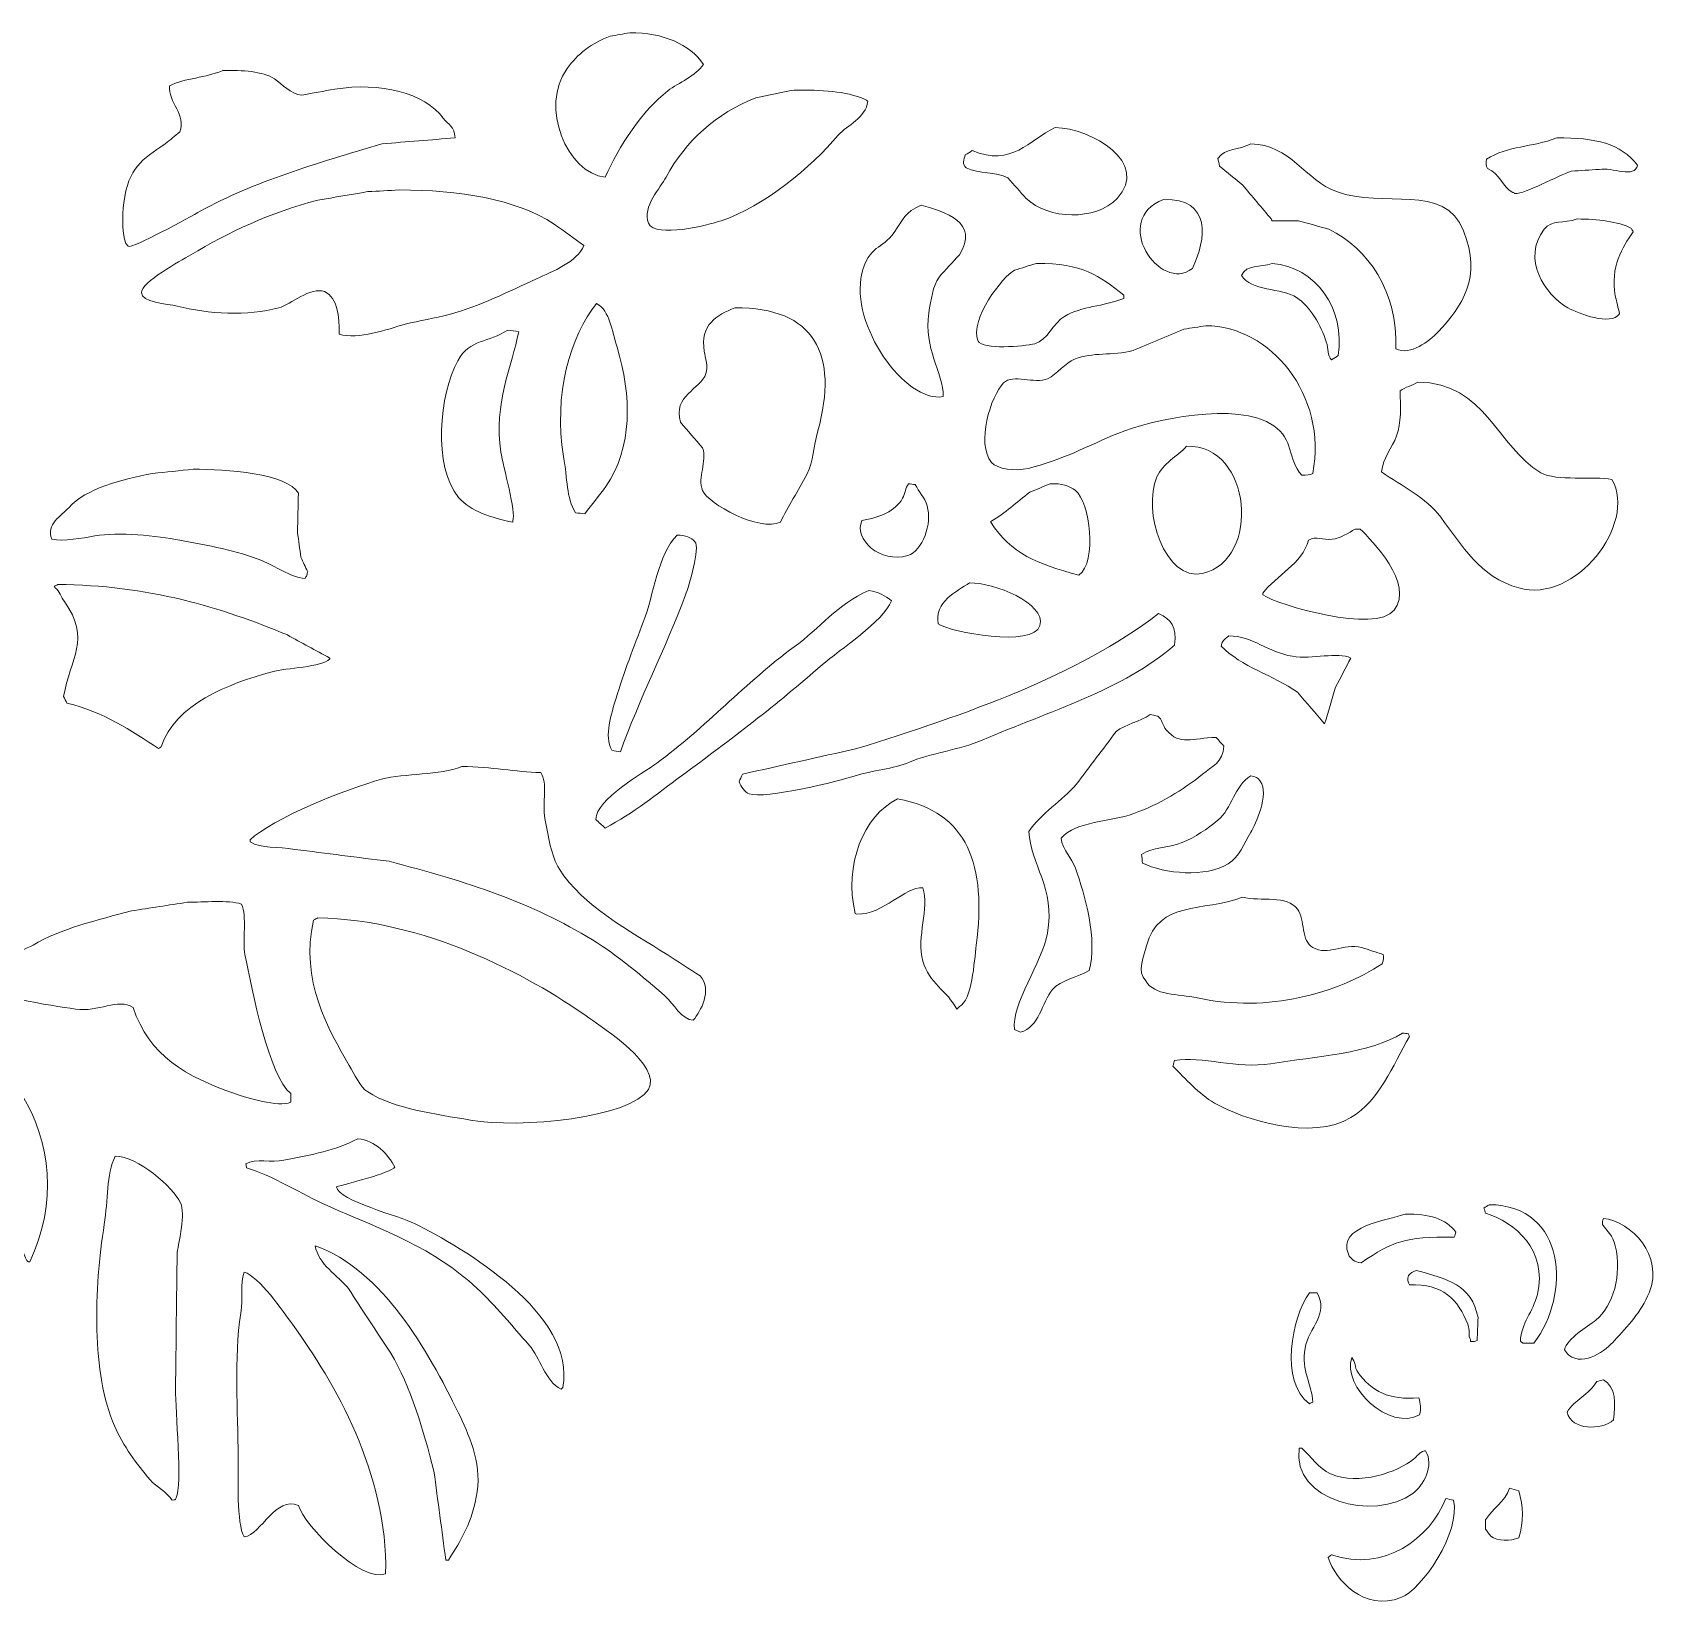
# Model space of a CAD drawing. Header units: millimetres. Extents: x -1208 to 1208, y -596 to 593.
# Drawn here: x 75 to 1208, y -596 to 499 of the extents above; entities that cross this region are included whole.
import ezdxf

# ---------------------------------------------------------------- set-up
doc = ezdxf.new("R2010")
doc.units = ezdxf.units.MM
doc.header["$MEASUREMENT"] = 0
doc.layers.add('Layer 1', color=7, linetype='Continuous')

msp = doc.modelspace()

# ---------------------------------------------------------------- linework, layer by layer
at = {"layer": 'Layer 1', "color": 250, "lineweight": 20}
for points, knots in [([(489.6843, 499.2671), (485.1752, 498.4775), (480.6642, 497.6866), (476.1551, 496.8969), (463.1672, 492.2022), (453.5801, 484.5604), (446.1553, 474.3757), (427.0111, 448.1159), (446.2532, 401.6435), (472.6257, 399.1096), (482.1564, 420.3085), (498.5682, 445.5246), (516.1547, 458.967), (523.7324, 464.7594), (535.6318, 469.3387), (540.8606, 477.3395), (531.352, 491.3145), (513.102, 499.3587), (489.6843, 499.2671)], [0, 0, 0, 0, 0.166666667, 0.166666667, 0.166666667, 0.333333333, 0.333333333, 0.333333333, 0.5, 0.5, 0.5, 0.666666667, 0.666666667, 0.666666667, 0.833333333, 0.833333333, 0.833333333, 1, 1, 1, 1]), ([(207.3338, 473.1906), (195.4853, 467.7917), (180.98, 467.9884), (170.2752, 462.523), (169.0378, 451.1104), (182.3689, 442.1738), (177.334, 430.5197), (174.0005, 427.7542), (170.667, 424.9886), (167.3341, 422.2229), (150.8245, 411.1156), (141.8969, 405.8251), (138.5105, 381.33), (137.3981, 373.2872), (136.9119, 354.2316), (141.4514, 351.1049), (144.3744, 349.1162), (184.7186, 371.7101), (191.4514, 375.4033), (229.4863, 396.2662), (271.6689, 408.5425), (317.9206, 422.2229), (334.7818, 423.6054), (351.648, 424.9886), (368.5085, 426.3711), (367.9978, 434.4923), (363.7138, 435.2943), (360.2734, 440.0025), (347.38, 457.6419), (316.4401, 465.1752), (284.9798, 460.1522), (277.334, 458.7697), (269.6853, 457.3865), (262.0388, 456.004), (254.2178, 456.5353), (248.5896, 463.7717), (243.2155, 467.2639), (234.715, 472.7882), (220.7448, 473.2404), (207.3338, 473.1906)], [0, 0, 0, 0, 0.076923077, 0.076923077, 0.076923077, 0.153846154, 0.153846154, 0.153846154, 0.230769231, 0.230769231, 0.230769231, 0.307692308, 0.307692308, 0.307692308, 0.384615385, 0.384615385, 0.384615385, 0.461538462, 0.461538462, 0.461538462, 0.538461538, 0.538461538, 0.538461538, 0.615384615, 0.615384615, 0.615384615, 0.692307692, 0.692307692, 0.692307692, 0.769230769, 0.769230769, 0.769230769, 0.846153846, 0.846153846, 0.846153846, 0.923076923, 0.923076923, 0.923076923, 1, 1, 1, 1]), ([(603.8012, 459.56), (594.9783, 457.782), (586.1536, 456.0034), (577.3307, 454.226), (549.7306, 443.4729), (528.4339, 424.1478), (514.9784, 399.1096), (511.1787, 392.0398), (498.2806, 378.5091), (502.6256, 367.1063), (507.8489, 356.6396), (543.7986, 365.733), (553.2134, 368.8843), (583.3007, 378.9549), (615.5322, 406.0597), (634.3888, 428.1489), (640.7404, 435.5891), (653.5191, 439.7434), (654.9775, 451.8552), (654.3889, 452.2507), (653.8006, 452.6455), (653.2127, 453.0404), (638.9881, 458.9656), (623.2984, 459.6138), (603.8012, 459.56)], [0, 0, 0, 0, 0.125, 0.125, 0.125, 0.25, 0.25, 0.25, 0.375, 0.375, 0.375, 0.5, 0.5, 0.5, 0.625, 0.625, 0.625, 0.75, 0.75, 0.75, 0.875, 0.875, 0.875, 1, 1, 1, 1]), ([(784.976, 433.4829), (766.6904, 424.6735), (755.0464, 405.991), (727.3294, 417.4813), (725.7613, 416.4943), (724.1919, 415.506), (722.6237, 414.5183), (721.6365, 411.6112), (720.2615, 407.5989), (723.2123, 405.6284), (731.9718, 400.8504), (744.0629, 403.2514), (752.0353, 398.5166), (756.3489, 393.7764), (760.6635, 389.034), (764.9766, 384.293), (780.1606, 369.7292), (812.9674, 368.5694), (827.9172, 384.293), (851.2689, 408.8546), (809.8985, 433.1644), (784.976, 433.4829)], [0, 0, 0, 0, 0.142857143, 0.142857143, 0.142857143, 0.285714286, 0.285714286, 0.285714286, 0.428571429, 0.428571429, 0.428571429, 0.571428571, 0.571428571, 0.571428571, 0.714285714, 0.714285714, 0.714285714, 0.857142857, 0.857142857, 0.857142857, 1, 1, 1, 1]), ([(920.8579, 422.2229), (912.1003, 417.7095), (903.5354, 419.5477), (897.9166, 412.1474), (898.3087, 410.3701), (898.7011, 408.5915), (899.0929, 406.8136), (904.3864, 402.468), (909.6819, 398.1212), (914.9754, 393.7756), (921.6416, 385.8743), (928.3091, 377.9708), (934.9753, 370.0695), (935.1714, 369.6746), (935.3674, 369.2791), (935.5633, 368.8843), (941.641, 368.8843), (947.7209, 368.8843), (953.7986, 368.8843), (960.8567, 366.909), (967.917, 364.933), (974.9751, 362.9577), (1002.2646, 349.5733), (1022.7344, 320.0355), (1021.4449, 279.9868), (1031.6997, 275.0714), (1044.5515, 285.1967), (1050.8565, 291.8395), (1067.8691, 309.7632), (1081.2301, 329.6602), (1068.5033, 361.7725), (1055.0674, 395.6775), (1012.7666, 377.0573), (980.2691, 389.034), (958.6869, 396.9878), (948.2412, 421.6721), (920.8579, 422.2229)], [0, 0, 0, 0, 0.083333333, 0.083333333, 0.083333333, 0.166666667, 0.166666667, 0.166666667, 0.25, 0.25, 0.25, 0.333333333, 0.333333333, 0.333333333, 0.416666667, 0.416666667, 0.416666667, 0.5, 0.5, 0.5, 0.583333333, 0.583333333, 0.583333333, 0.666666667, 0.666666667, 0.666666667, 0.75, 0.75, 0.75, 0.833333333, 0.833333333, 0.833333333, 0.916666667, 0.916666667, 0.916666667, 1, 1, 1, 1]), ([(1133.2087, 426.3711), (1115.6389, 419.4776), (1099.5718, 421.1862), (1084.3857, 411.5552), (1083.809, 408.7707), (1083.9195, 407.1684), (1084.974, 405.0356), (1093.92, 401.7891), (1095.3469, 392.3582), (1102.6211, 388.4418), (1102.817, 388.4418), (1103.0129, 388.4418), (1103.2096, 388.4418), (1103.4055, 388.2445), (1103.6014, 388.0463), (1103.7974, 387.849), (1103.9933, 387.849), (1104.1892, 387.849), (1104.3859, 387.849), (1110.5317, 386.9809), (1134.4934, 400.4165), (1143.2092, 403.2576), (1149.6789, 403.6531), (1156.1505, 404.0479), (1162.6202, 404.4434), (1171.5, 406.1661), (1187.5697, 398.0085), (1189.0907, 407.4064), (1177.4694, 422.4246), (1160.2253, 426.532), (1133.2087, 426.3711)], [0, 0, 0, 0, 0.1, 0.1, 0.1, 0.2, 0.2, 0.2, 0.3, 0.3, 0.3, 0.4, 0.4, 0.4, 0.5, 0.5, 0.5, 0.6, 0.6, 0.6, 0.7, 0.7, 0.7, 0.8, 0.8, 0.8, 0.9, 0.9, 0.9, 1, 1, 1, 1]), ([(329.6858, 390.2198), (322.4311, 389.8243), (315.175, 389.4295), (307.9209, 389.034), (296.3538, 387.0593), (284.7831, 385.0833), (273.2153, 383.108), (239.9335, 374.6515), (211.0369, 360.7316), (184.9811, 345.1781), (177.846, 340.9195), (150.4222, 326.2045), (150.8633, 319.1017), (150.2965, 312.0319), (168.8501, 311.3473), (175.5692, 309.6191), (196.9832, 304.1123), (224.6286, 302.5744), (246.1565, 308.434), (254.6374, 310.7425), (267.7754, 323.2162), (277.921, 319.6946), (287.037, 315.2973), (288.246, 302.7628), (287.9207, 290.0616), (301.3422, 286.2873), (321.4418, 293.3606), (333.803, 297.1733), (343.9978, 299.3468), (354.1963, 301.5202), (364.3914, 303.693), (385.4259, 309.703), (406.4856, 319.9395), (424.9788, 328.5844), (435.9893, 333.7306), (453.2223, 340.1866), (457.9196, 351.697), (451.0575, 356.6354), (444.1938, 361.5758), (437.3317, 366.5135), (410.5896, 384.0656), (371.2959, 390.1147), (329.6858, 390.2198)], [0, 0, 0, 0, 0.071428571, 0.071428571, 0.071428571, 0.142857143, 0.142857143, 0.142857143, 0.214285714, 0.214285714, 0.214285714, 0.285714286, 0.285714286, 0.285714286, 0.357142857, 0.357142857, 0.357142857, 0.428571429, 0.428571429, 0.428571429, 0.5, 0.5, 0.5, 0.571428571, 0.571428571, 0.571428571, 0.642857143, 0.642857143, 0.642857143, 0.714285714, 0.714285714, 0.714285714, 0.785714286, 0.785714286, 0.785714286, 0.857142857, 0.857142857, 0.857142857, 0.928571429, 0.928571429, 0.928571429, 1, 1, 1, 1]), ([(692.0354, 379.5521), (680.4565, 374.8132), (679.7569, 369.8727), (673.2122, 360.5867), (664.8632, 348.7417), (655.8285, 352.3495), (650.8595, 332.1396), (642.2216, 297.0104), (680.6774, 242.1283), (707.33, 246.7985), (707.2612, 264.107), (693.4298, 279.9903), (697.3296, 304.8781), (698.8108, 314.3286), (700.0093, 323.1938), (704.3884, 329.7694), (709.0939, 334.9052), (713.8009, 340.0423), (718.5058, 345.1781), (732.5603, 367.7246), (708.8118, 375.1115), (692.0354, 379.5521)], [0, 0, 0, 0, 0.142857143, 0.142857143, 0.142857143, 0.285714286, 0.285714286, 0.285714286, 0.428571429, 0.428571429, 0.428571429, 0.571428571, 0.571428571, 0.571428571, 0.714285714, 0.714285714, 0.714285714, 0.857142857, 0.857142857, 0.857142857, 1, 1, 1, 1]), ([(860.2696, 383.7002), (823.2477, 369.6053), (857.6594, 318.0755), (880.2698, 335.6962), (890.0791, 356.3469), (893.6593, 384.221), (860.2696, 383.7002)], [0, 0, 0, 0, 0.5, 0.5, 0.5, 1, 1, 1, 1]), ([(1147.3263, 370.0695), (1137.7907, 366.6514), (1129.8391, 369.9854), (1124.3853, 362.9577), (1108.7273, 342.78), (1124.6354, 317.5681), (1140.856, 308.434), (1148.1538, 304.3244), (1170.6273, 295.7153), (1176.7379, 304.2851), (1175.7575, 308.4333), (1174.7771, 312.5828), (1173.7968, 316.7309), (1170.1862, 336.9421), (1178.6151, 350.3405), (1186.1498, 361.1797), (1185.7572, 361.97), (1185.3654, 362.7602), (1184.9735, 363.5505), (1175.538, 368.3671), (1161.6129, 370.0904), (1147.3263, 370.0695)], [0, 0, 0, 0, 0.142857143, 0.142857143, 0.142857143, 0.285714286, 0.285714286, 0.285714286, 0.428571429, 0.428571429, 0.428571429, 0.571428571, 0.571428571, 0.571428571, 0.714285714, 0.714285714, 0.714285714, 0.857142857, 0.857142857, 0.857142857, 1, 1, 1, 1]), ([(772.0354, 339.252), (766.9379, 337.6715), (761.8383, 336.0909), (756.7408, 334.5104), (748.5371, 330.0116), (725.4535, 300.6572), (731.4474, 285.3206), (734.7209, 279.2461), (763.0188, 281.6023), (770.8584, 283.5427), (779.6499, 285.7189), (783.8929, 298.124), (791.4471, 302.5073), (803.8604, 309.7107), (817.9961, 309.148), (832.6229, 314.9529), (832.6229, 315.7432), (832.6229, 316.5335), (832.6229, 317.3238), (815.5165, 330.8592), (804.1994, 339.3424), (772.0354, 339.252)], [0, 0, 0, 0, 0.142857143, 0.142857143, 0.142857143, 0.285714286, 0.285714286, 0.285714286, 0.428571429, 0.428571429, 0.428571429, 0.571428571, 0.571428571, 0.571428571, 0.714285714, 0.714285714, 0.714285714, 0.857142857, 0.857142857, 0.857142857, 1, 1, 1, 1]), ([(935.5633, 339.252), (926.889, 336.1546), (918.1947, 338.8565), (914.3868, 330.9544), (920.5376, 320.0376), (942.2065, 322.2859), (952.6218, 315.5458), (962.0351, 309.4538), (969.3857, 296.2998), (973.2103, 284.7277), (974.836, 279.8076), (973.9099, 275.6021), (976.7397, 272.282), (978.3078, 273.2704), (979.8772, 274.2581), (981.4454, 275.2458), (986.6568, 307.7116), (965.7096, 336.9526), (935.5633, 339.252)], [0, 0, 0, 0, 0.166666667, 0.166666667, 0.166666667, 0.333333333, 0.333333333, 0.333333333, 0.5, 0.5, 0.5, 0.666666667, 0.666666667, 0.666666667, 0.833333333, 0.833333333, 0.833333333, 1, 1, 1, 1]), ([(466.7432, 311.397), (448.104, 288.6938), (436.6947, 248.0046), (443.802, 205.3128), (446.4817, 189.2174), (445.5571, 177.2197), (452.0378, 166.1985), (454.1943, 166.0004), (456.3515, 165.803), (458.5081, 165.6057), (463.4097, 171.9264), (468.3127, 178.2494), (473.2135, 184.5702), (491.558, 210.9154), (491.2294, 247.7435), (480.8606, 281.1718), (477.3875, 292.3708), (476.069, 306.2479), (466.7432, 311.397)], [0, 0, 0, 0, 0.166666667, 0.166666667, 0.166666667, 0.333333333, 0.333333333, 0.333333333, 0.5, 0.5, 0.5, 0.666666667, 0.666666667, 0.666666667, 0.833333333, 0.833333333, 0.833333333, 1, 1, 1, 1]), ([(562.6246, 308.434), (549.9619, 303.376), (538.3524, 296.6316), (541.4483, 278.2088), (542.1736, 273.8935), (544.1849, 267.252), (542.6252, 262.8002), (538.7595, 251.767), (519.2763, 247.5888), (524.9781, 229.0191), (530.0757, 223.093), (535.1745, 217.1655), (540.272, 211.2395), (543.6527, 201.794), (536.4487, 190.7385), (540.272, 181.6072), (544.0738, 172.5277), (579.7145, 152.8282), (594.3892, 159.6789), (599.3173, 170.5573), (606.979, 181.6526), (612.6248, 192.8671), (617.4096, 202.3721), (617.2407, 212.1768), (620.2711, 223.0923), (634.9412, 275.9177), (618.0076, 308.9912), (562.6246, 308.434)], [0, 0, 0, 0, 0.111111111, 0.111111111, 0.111111111, 0.222222222, 0.222222222, 0.222222222, 0.333333333, 0.333333333, 0.333333333, 0.444444444, 0.444444444, 0.444444444, 0.555555556, 0.555555556, 0.555555556, 0.666666667, 0.666666667, 0.666666667, 0.777777778, 0.777777778, 0.777777778, 0.888888889, 0.888888889, 0.888888889, 1, 1, 1, 1]), ([(889.681, 295.9883), (884.5842, 295.198), (879.4846, 294.4078), (874.3873, 293.6175), (862.6241, 288.6798), (850.8569, 283.7401), (839.0932, 278.8017), (824.6728, 275.075), (811.0012, 277.8309), (798.5059, 272.875), (792.1244, 270.3445), (786.3807, 262.3073), (779.6818, 259.2442), (770.9063, 255.2312), (755.796, 263.0535), (749.0942, 256.2805), (740.4633, 247.5581), (729.8397, 213.9834), (740.8593, 201.1646), (744.934, 196.4244), (757.2897, 194.9383), (766.1527, 197.0158), (789.3593, 202.4555), (808.5821, 213.2092), (828.505, 221.3143), (851.708, 230.7536), (911.2472, 244.0168), (936.7401, 226.6482), (950.7166, 217.1256), (946.1979, 203.6545), (956.1518, 192.2742), (959.5395, 192.1692), (961.8745, 192.5045), (963.7983, 193.46), (974.2962, 247.7323), (934.2356, 295.9946), (889.681, 295.9883)], [0, 0, 0, 0, 0.083333333, 0.083333333, 0.083333333, 0.166666667, 0.166666667, 0.166666667, 0.25, 0.25, 0.25, 0.333333333, 0.333333333, 0.333333333, 0.416666667, 0.416666667, 0.416666667, 0.5, 0.5, 0.5, 0.583333333, 0.583333333, 0.583333333, 0.666666667, 0.666666667, 0.666666667, 0.75, 0.75, 0.75, 0.833333333, 0.833333333, 0.833333333, 0.916666667, 0.916666667, 0.916666667, 1, 1, 1, 1]), ([(404.9794, 293.0253), (391.6961, 284.0291), (378.7487, 286.997), (370.2731, 271.6898), (357.6249, 248.8453), (353.009, 198.0043), (370.8617, 176.8662), (379.0355, 167.1876), (393.9486, 162.8749), (408.5081, 159.6789), (408.5081, 160.0736), (408.5081, 160.4691), (408.5081, 160.8647), (411.0883, 165.9143), (401.7814, 198.4411), (400.273, 208.2758), (395.0728, 242.1954), (408.0558, 267.8399), (412.626, 291.8395), (410.0775, 292.235), (407.5277, 292.6298), (404.9794, 293.0253)], [0, 0, 0, 0, 0.142857143, 0.142857143, 0.142857143, 0.285714286, 0.285714286, 0.285714286, 0.428571429, 0.428571429, 0.428571429, 0.571428571, 0.571428571, 0.571428571, 0.714285714, 0.714285714, 0.714285714, 0.857142857, 0.857142857, 0.857142857, 1, 1, 1, 1]), ([(1036.7388, 256.8734), (1033.003, 254.5697), (1027.8327, 253.3511), (1024.3858, 250.9466), (1024.6262, 240.1726), (1025.4531, 228.4758), (1022.0334, 219.5364), (1018.8249, 211.1499), (1012.5895, 204.5547), (1011.4452, 194.6458), (1025.5511, 184.8412), (1042.4483, 176.9468), (1052.6211, 163.2348), (1067.2869, 143.468), (1079.8948, 121.5845), (1106.7382, 114.045), (1146.057, 103.0014), (1189.0517, 158.2698), (1171.4437, 189.3112), (1158.6275, 191.9522), (1132.5863, 187.7943), (1122.0327, 194.0522), (1091.9815, 211.8716), (1083.5005, 256.4912), (1036.7388, 256.8734)], [0, 0, 0, 0, 0.125, 0.125, 0.125, 0.25, 0.25, 0.25, 0.375, 0.375, 0.375, 0.5, 0.5, 0.5, 0.625, 0.625, 0.625, 0.75, 0.75, 0.75, 0.875, 0.875, 0.875, 1, 1, 1, 1]), ([(876.1519, 212.4246), (869.6085, 205.0383), (859.8472, 200.842), (855.564, 191.0892), (845.2767, 167.6636), (861.2686, 118.1505), (887.3286, 124.1198), (927.8589, 133.4037), (921.9645, 213.5529), (876.1519, 212.4246)], [0, 0, 0, 0, 0.333333333, 0.333333333, 0.333333333, 0.666666667, 0.666666667, 0.666666667, 1, 1, 1, 1]), ([(186.7459, 196.4238), (177.3345, 195.4353), (167.9213, 194.4477), (158.5107, 193.46), (137.4649, 189.503), (112.4089, 183.1919), (100.2755, 169.7537), (95.6387, 164.6186), (84.041, 158.0088), (88.5112, 147.8261), (97.0602, 146.3057), (109.5125, 148.5639), (118.5103, 150.1969), (134.6393, 153.1229), (161.9233, 150.157), (177.334, 147.2332), (196.7644, 143.5471), (217.1751, 140.0122), (234.392, 133.0096), (243.6518, 129.2437), (253.4661, 121.8771), (264.3919, 120.5639), (264.7837, 121.3542), (265.1763, 122.1445), (265.5682, 122.9348), (265.7641, 123.725), (265.9608, 124.5153), (266.1567, 125.3056), (264.5878, 128.6635), (263.0191, 132.0219), (261.451, 135.3804), (260.6666, 141.1084), (259.8821, 146.8385), (259.0979, 152.5671), (259.2938, 161.6535), (259.4903, 170.7428), (259.6862, 179.8293), (252.6517, 193.4032), (209.045, 196.5111), (186.7459, 196.4238)], [0, 0, 0, 0, 0.076923077, 0.076923077, 0.076923077, 0.153846154, 0.153846154, 0.153846154, 0.230769231, 0.230769231, 0.230769231, 0.307692308, 0.307692308, 0.307692308, 0.384615385, 0.384615385, 0.384615385, 0.461538462, 0.461538462, 0.461538462, 0.538461538, 0.538461538, 0.538461538, 0.615384615, 0.615384615, 0.615384615, 0.692307692, 0.692307692, 0.692307692, 0.769230769, 0.769230769, 0.769230769, 0.846153846, 0.846153846, 0.846153846, 0.923076923, 0.923076923, 0.923076923, 1, 1, 1, 1]), ([(683.2119, 186.3482), (680.9185, 183.5167), (681.1291, 179.8061), (679.0948, 176.2727), (673.8354, 167.1379), (663.4627, 163.1193), (650.8595, 160.8647), (644.7971, 148.0578), (663.6919, 130.832), (682.6242, 136.5656), (693.1582, 139.756), (699.7584, 158.8971), (696.1533, 170.9395), (694.301, 177.1259), (690.3763, 180.623), (687.9182, 185.7553), (686.3495, 185.9534), (684.7806, 186.1507), (683.2119, 186.3482)], [0, 0, 0, 0, 0.166666667, 0.166666667, 0.166666667, 0.333333333, 0.333333333, 0.333333333, 0.5, 0.5, 0.5, 0.666666667, 0.666666667, 0.666666667, 0.833333333, 0.833333333, 0.833333333, 1, 1, 1, 1]), ([(781.4466, 186.3482), (776.7417, 184.3729), (772.0347, 182.3968), (767.329, 180.4221), (758.3201, 173.6442), (750.5345, 166.0809), (740.2708, 160.2717), (740.2708, 160.0744), (740.2708, 159.8763), (740.2708, 159.6789), (754.5642, 137.7156), (772.371, 130.7059), (801.4468, 122.9348), (814.3145, 132.2963), (809.0836, 173.6078), (799.0936, 181.6072), (794.6548, 185.1617), (789.7559, 186.5715), (781.4466, 186.3482)], [0, 0, 0, 0, 0.166666667, 0.166666667, 0.166666667, 0.333333333, 0.333333333, 0.333333333, 0.5, 0.5, 0.5, 0.666666667, 0.666666667, 0.666666667, 0.833333333, 0.833333333, 0.833333333, 1, 1, 1, 1]), ([(522.625, 150.7891), (509.0362, 137.2886), (506.5864, 109.7191), (499.0962, 90.3387), (492.7891, 74.0207), (485.3795, 54.6474), (480.2723, 37.5931), (477.041, 26.8001), (471.6302, 11.3171), (477.3312, 1.4426), (479.292, 1.047), (481.2532, 0.6523), (483.214, 0.2568), (496.2365, 36.7909), (514.579, 72.2379), (528.5075, 109.3041), (530.5987, 114.8675), (538.7165, 142.4089), (534.978, 146.0482), (532.3885, 149.4682), (528.245, 150.4272), (522.625, 150.7891)], [0, 0, 0, 0, 0.142857143, 0.142857143, 0.142857143, 0.285714286, 0.285714286, 0.285714286, 0.428571429, 0.428571429, 0.428571429, 0.571428571, 0.571428571, 0.571428571, 0.714285714, 0.714285714, 0.714285714, 0.857142857, 0.857142857, 0.857142857, 1, 1, 1, 1]), ([(993.2099, 154.9379), (988.8043, 152.3669), (982.8661, 148.3861), (977.3274, 147.8261), (970.2895, 147.1142), (966.6428, 150.5085), (960.8574, 147.2332), (956.4095, 130.603), (938.4159, 122.8088), (929.0928, 110.4891), (929.0928, 110.0936), (929.0928, 109.6988), (929.0928, 109.3041), (939.5817, 102.1244), (1007.4428, 82.3925), (1020.2686, 98.6363), (1034.6183, 116.8092), (1004.5637, 147.2171), (996.7393, 154.9379), (995.563, 154.9379), (994.3867, 154.9379), (993.2099, 154.9379)], [0, 0, 0, 0, 0.142857143, 0.142857143, 0.142857143, 0.285714286, 0.285714286, 0.285714286, 0.428571429, 0.428571429, 0.428571429, 0.571428571, 0.571428571, 0.571428571, 0.714285714, 0.714285714, 0.714285714, 0.857142857, 0.857142857, 0.857142857, 1, 1, 1, 1]), ([(92.6284, 116.4159), (91.844, 116.0204), (91.0595, 115.6255), (90.2758, 115.2301), (90.4718, 114.8352), (90.6677, 114.4398), (90.8636, 114.045), (94.0742, 111.8772), (95.0829, 107.692), (97.3347, 104.5623), (115.9398, 78.6988), (101.3816, 65.0674), (96.7461, 38.7781), (97.5298, 37.1983), (98.315, 35.6177), (99.0995, 34.0371), (124.5041, 28.2791), (143.7518, 14.9431), (162.6278, 2.6276), (163.2163, 3.0223), (163.8049, 3.4179), (164.3926, 3.8126), (174.5757, 33.5332), (210.4387, 47.3438), (241.4509, 55.9655), (251.1226, 58.6541), (276.109, 58.988), (281.4504, 64.8552), (281.4504, 65.0526), (281.4504, 65.2501), (281.4504, 65.4474), (271.6474, 70.7806), (261.8421, 76.1158), (252.0391, 81.449), (207.4963, 100.2659), (154.5666, 116.3094), (92.6284, 116.4159)], [0, 0, 0, 0, 0.083333333, 0.083333333, 0.083333333, 0.166666667, 0.166666667, 0.166666667, 0.25, 0.25, 0.25, 0.333333333, 0.333333333, 0.333333333, 0.416666667, 0.416666667, 0.416666667, 0.5, 0.5, 0.5, 0.583333333, 0.583333333, 0.583333333, 0.666666667, 0.666666667, 0.666666667, 0.75, 0.75, 0.75, 0.833333333, 0.833333333, 0.833333333, 0.916666667, 0.916666667, 0.916666667, 1, 1, 1, 1]), ([(725.5646, 117.6009), (716.5466, 111.7519), (701.0083, 104.3867), (703.8006, 89.1537), (712.0523, 83.3768), (769.9052, 72.3773), (774.3878, 87.9686), (778.8565, 103.5089), (742.2258, 117.9795), (725.5646, 117.6009)], [0, 0, 0, 0, 0.333333333, 0.333333333, 0.333333333, 0.666666667, 0.666666667, 0.666666667, 1, 1, 1, 1]), ([(655.5652, 112.2671), (633.9136, 102.7683), (621.5087, 86.0562), (603.8012, 73.1522), (570.2143, 48.6759), (542.0026, 16.9066), (508.5074, -7.4472), (498.4029, -14.7949), (466.4111, -32.2462), (466.1547, -46.5622), (468.3119, -48.5375), (470.4691, -50.5135), (472.6257, -52.489), (492.4682, -42.2957), (508.39, -28.9282), (525.5666, -16.337), (559.7248, 8.7006), (591.9007, 33.2616), (623.2128, 60.7064), (635.4796, 71.4581), (665.6678, 90.4801), (671.4474, 105.1553), (666.5084, 108.6503), (663.3925, 111.2149), (655.5652, 112.2671)], [0, 0, 0, 0, 0.125, 0.125, 0.125, 0.25, 0.25, 0.25, 0.375, 0.375, 0.375, 0.5, 0.5, 0.5, 0.625, 0.625, 0.625, 0.75, 0.75, 0.75, 0.875, 0.875, 0.875, 1, 1, 1, 1]), ([(856.7402, 96.2655), (799.2812, 52.5951), (723.898, 26.5362), (647.3301, 2.6276), (620.8625, -3.2984), (594.3871, -9.2266), (567.9188, -15.1519), (567.1351, -16.9299), (566.3499, -18.7079), (565.5662, -20.4857), (567.0746, -23.6686), (569.2986, -27.5415), (572.625, -28.7827), (583.2085, -32.732), (635.916, -19.7361), (646.154, -16.337), (657.9246, -12.4297), (672.7947, -11.5008), (683.8005, -6.855), (699.409, -0.2669), (717.9856, 1.5475), (734.3882, 8.5536), (780.9235, 28.431), (832.1748, 43.4659), (867.9168, 74.3372), (869.2091, 87.7146), (865.927, 92.0243), (856.7402, 96.2655)], [0, 0, 0, 0, 0.111111111, 0.111111111, 0.111111111, 0.222222222, 0.222222222, 0.222222222, 0.333333333, 0.333333333, 0.333333333, 0.444444444, 0.444444444, 0.444444444, 0.555555556, 0.555555556, 0.555555556, 0.666666667, 0.666666667, 0.666666667, 0.777777778, 0.777777778, 0.777777778, 0.888888889, 0.888888889, 0.888888889, 1, 1, 1, 1]), ([(905.5632, 80.8568), (903.5228, 79.1964), (902.0922, 78.7142), (900.8577, 76.1152), (900.6618, 75.3249), (900.4659, 74.5345), (900.2692, 73.745), (914.2312, 59.2127), (936.5081, 53.5386), (953.2101, 41.7419), (959.4839, 34.4334), (965.7596, 27.1221), (972.0334, 19.8136), (974.5825, 28.3071), (977.1323, 36.8034), (979.6806, 45.2977), (983.2094, 52.0134), (986.7401, 58.7317), (990.2688, 65.4474), (981.0404, 69.9735), (963.5121, 64.3309), (949.6807, 66.6332), (932.7175, 69.4569), (922.3085, 80.6139), (905.5632, 80.8568)], [0, 0, 0, 0, 0.125, 0.125, 0.125, 0.25, 0.25, 0.25, 0.375, 0.375, 0.375, 0.5, 0.5, 0.5, 0.625, 0.625, 0.625, 0.75, 0.75, 0.75, 0.875, 0.875, 0.875, 1, 1, 1, 1]), ([(850.8583, 26.3332), (843.9767, 21.089), (833.8582, 19.7043), (827.3287, 14.4796), (818.1142, 2.2335), (808.8967, -10.0169), (799.682, -22.2637), (789.6844, -33.6888), (775.3265, -42.2615), (766.7412, -54.8598), (767.7182, -77.4726), (785.3102, -94.0216), (779.6818, -125.385), (775.958, -146.1388), (754.5016, -174.3179), (756.7408, -192.3542), (758.1137, -192.9472), (759.4865, -193.5394), (760.8587, -194.1322), (773.991, -190.6743), (775.6788, -173.7592), (783.2112, -164.4999), (788.3957, -158.128), (801.4557, -155.8286), (808.5056, -151.4613), (814.6438, -130.4773), (805.6438, -98.3622), (799.0936, -80.3433), (796.5043, -73.2195), (790.1896, -68.0054), (789.0939, -59.6008), (799.869, -47.4672), (822.8705, -48.5411), (839.6817, -42.4141), (857.7476, -35.8294), (873.7055, -26.0828), (887.3286, -15.1519), (893.598, -10.1218), (901.7116, -6.638), (902.0338, 4.4048), (900.27, 6.3802), (898.5046, 8.3555), (896.7398, 10.3316), (879.8953, 10.2007), (871.8325, 4.1053), (862.0343, 15.6648), (859.6554, 18.4716), (859.283, 23.0887), (856.1525, 25.1474), (854.3877, 25.5422), (852.6223, 25.9377), (850.8583, 26.3332)], [0, 0, 0, 0, 0.058823529, 0.058823529, 0.058823529, 0.117647059, 0.117647059, 0.117647059, 0.176470588, 0.176470588, 0.176470588, 0.235294118, 0.235294118, 0.235294118, 0.294117647, 0.294117647, 0.294117647, 0.352941176, 0.352941176, 0.352941176, 0.411764706, 0.411764706, 0.411764706, 0.470588235, 0.470588235, 0.470588235, 0.529411765, 0.529411765, 0.529411765, 0.588235294, 0.588235294, 0.588235294, 0.647058824, 0.647058824, 0.647058824, 0.705882353, 0.705882353, 0.705882353, 0.764705882, 0.764705882, 0.764705882, 0.823529412, 0.823529412, 0.823529412, 0.882352941, 0.882352941, 0.882352941, 0.941176471, 0.941176471, 0.941176471, 1, 1, 1, 1]), ([(373.2148, -9.8181), (357.6576, -16.1669), (333.8855, -14.2567), (317.3328, -18.7079), (293.7977, -25.0363), (240.7756, -46.1793), (226.1569, -60.7858), (226.1569, -61.1813), (226.1569, -61.5761), (226.1569, -61.9716), (234.0767, -67.1381), (245.2464, -65.2902), (257.3331, -67.3054), (279.0952, -70.071), (300.8641, -72.8367), (322.627, -75.6023), (376.4726, -89.4795), (421.8481, -104.3499), (463.8021, -130.126), (481.764, -141.1619), (498.7175, -155.58), (514.3899, -169.2409), (520.1323, -174.2465), (525.6237, -185.5854), (533.8017, -185.8354), (538.8213, -179.5894), (547.4767, -165.0536), (538.5072, -155.0173), (530.8614, -150.0788), (523.2128, -145.1391), (515.5662, -140.2015), (490.0622, -124.1537), (456.8845, -106.5891), (440.8611, -80.9361), (435.2892, -72.0155), (432.9979, -57.8115), (430.8614, -45.97), (428.8063, -34.582), (433.1139, -21.4294), (427.9197, -13.9669), (410.0581, -13.6148), (394.1126, -9.9377), (373.2148, -9.8181)], [0, 0, 0, 0, 0.071428571, 0.071428571, 0.071428571, 0.142857143, 0.142857143, 0.142857143, 0.214285714, 0.214285714, 0.214285714, 0.285714286, 0.285714286, 0.285714286, 0.357142857, 0.357142857, 0.357142857, 0.428571429, 0.428571429, 0.428571429, 0.5, 0.5, 0.5, 0.571428571, 0.571428571, 0.571428571, 0.642857143, 0.642857143, 0.642857143, 0.714285714, 0.714285714, 0.714285714, 0.785714286, 0.785714286, 0.785714286, 0.857142857, 0.857142857, 0.857142857, 0.928571429, 0.928571429, 0.928571429, 1, 1, 1, 1]), ([(920.8579, -16.337), (909.4242, -22.9329), (907.7206, -39.0241), (897.9166, -47.155), (890.9725, -52.9145), (881.8956, -59.0569), (873.211, -62.5638), (862.5644, -66.863), (853.0927, -65.4183), (844.9757, -70.8613), (845.1717, -72.8367), (845.3676, -74.8128), (845.5643, -76.7874), (860.8108, -84.3003), (889.9243, -86.9504), (904.9755, -77.3803), (912.9924, -72.2829), (915.8667, -63.8349), (920.8579, -55.452), (923.9551, -50.249), (933.8555, -29.0095), (927.3282, -19.8929), (925.8991, -17.6761), (923.9363, -16.8823), (920.8579, -16.337)], [0, 0, 0, 0, 0.125, 0.125, 0.125, 0.25, 0.25, 0.25, 0.375, 0.375, 0.375, 0.5, 0.5, 0.5, 0.625, 0.625, 0.625, 0.75, 0.75, 0.75, 0.875, 0.875, 0.875, 1, 1, 1, 1]), ([(675.5654, -32.3385), (651.8802, -43.9911), (638.3538, -78.0179), (646.154, -111.7535), (646.5459, -111.9516), (646.9383, -112.1491), (647.3301, -112.3464), (666.4361, -112.389), (680.3127, -93.1998), (693.2124, -93.9747), (697.7602, -108.3817), (688.4845, -127.3904), (693.2124, -144.9425), (697.3518, -160.3105), (710.0993, -165.3868), (716.7412, -178.1306), (717.3297, -177.5378), (717.9181, -176.9456), (718.5058, -176.3527), (727.2689, -172.0793), (728.7606, -145.5298), (730.2711, -133.6818), (737.2291, -79.0958), (725.1992, -41.1402), (675.5654, -32.3385)], [0, 0, 0, 0, 0.125, 0.125, 0.125, 0.25, 0.25, 0.25, 0.375, 0.375, 0.375, 0.5, 0.5, 0.5, 0.625, 0.625, 0.625, 0.75, 0.75, 0.75, 0.875, 0.875, 0.875, 1, 1, 1, 1]), ([(914.9754, -100.4936), (887.2569, -111.0158), (856.982, -102.455), (848.5051, -134.2747), (846.9114, -140.2582), (841.2776, -152.7053), (847.9166, -158.5731), (853.7674, -168.8573), (870.081, -167.5084), (883.7992, -170.4259), (933.2259, -180.9397), (980.6067, -167.106), (1012.033, -146.7204), (1012.8695, -143.4039), (1013.4699, -142.4603), (1012.6215, -140.2015), (1007.7199, -138.6209), (1002.817, -137.0404), (997.9161, -135.4598), (984.3433, -132.1258), (974.8819, -141.3956), (963.7983, -135.4598), (955.6871, -131.1158), (958.4514, -116.0661), (953.2101, -108.7905), (946.0353, -98.8326), (927.7756, -103.5358), (914.9754, -100.4936)], [0, 0, 0, 0, 0.111111111, 0.111111111, 0.111111111, 0.222222222, 0.222222222, 0.222222222, 0.333333333, 0.333333333, 0.333333333, 0.444444444, 0.444444444, 0.444444444, 0.555555556, 0.555555556, 0.555555556, 0.666666667, 0.666666667, 0.666666667, 0.777777778, 0.777777778, 0.777777778, 0.888888889, 0.888888889, 0.888888889, 1, 1, 1, 1]), ([(182.628, -104.0495), (169.688, -106.0248), (156.7445, -108.0009), (143.8047, -109.9763), (120.6154, -116.1977), (94.4653, -122.4626), (75.5699, -133.6818), (66.2169, -139.2355), (42.6394, -143.9646), (37.3349, -152.0543), (35.5911, -153.8693), (35.0242, -155.8152), (36.1579, -157.3881), (43.3725, -169.7903), (87.5316, -175.4693), (104.9812, -178.1306), (121.008, -180.5757), (134.2988, -170.2915), (144.9808, -176.9456), (155.9192, -210.5264), (182.1264, -225.2394), (215.5687, -236.8031), (224.0207, -239.7255), (245.6089, -246.3824), (254.3922, -242.7298), (254.3922, -240.7545), (254.3922, -238.7784), (254.3922, -236.8031), (239.6376, -224.9167), (227.5583, -165.7227), (222.6275, -140.2015), (220.7587, -130.5277), (224.1936, -113.901), (220.2744, -105.2346), (210.6207, -102.2436), (194.3681, -103.9634), (182.628, -104.0495)], [0, 0, 0, 0, 0.083333333, 0.083333333, 0.083333333, 0.166666667, 0.166666667, 0.166666667, 0.25, 0.25, 0.25, 0.333333333, 0.333333333, 0.333333333, 0.416666667, 0.416666667, 0.416666667, 0.5, 0.5, 0.5, 0.583333333, 0.583333333, 0.583333333, 0.666666667, 0.666666667, 0.666666667, 0.75, 0.75, 0.75, 0.833333333, 0.833333333, 0.833333333, 0.916666667, 0.916666667, 0.916666667, 1, 1, 1, 1]), ([(273.2153, -114.7172), (272.2352, -115.3094), (271.2548, -115.9024), (270.2739, -116.4952), (260.6194, -158.0258), (280.5986, -192.4264), (294.9795, -217.2455), (298.368, -223.0919), (302.3809, -232.0418), (307.9209, -235.618), (326.0292, -247.3049), (354.8119, -250.8643), (379.0966, -255.1754), (412.9886, -261.1918), (491.1495, -253.6523), (502.6256, -233.84), (512.255, -217.2148), (470.8387, -190.9115), (462.0375, -184.6496), (417.1196, -152.6948), (346.6511, -116.4594), (273.2153, -114.7172)], [0, 0, 0, 0, 0.142857143, 0.142857143, 0.142857143, 0.285714286, 0.285714286, 0.285714286, 0.428571429, 0.428571429, 0.428571429, 0.571428571, 0.571428571, 0.571428571, 0.714285714, 0.714285714, 0.714285714, 0.857142857, 0.857142857, 0.857142857, 1, 1, 1, 1]), ([(-29.1345, -183.4646), (-30.8991, -184.4521), (-32.6639, -185.4405), (-34.4285, -186.4276), (-33.8402, -187.2178), (-33.2524, -188.0081), (-32.6639, -188.7984), (-22.0249, -192.7469), (-16.8129, -203.6555), (-9.1351, -210.7267), (16.8164, -234.629), (40.658, -266.8967), (54.982, -301.9944), (58.1736, -309.816), (68.306, -350.445), (72.0405, -353.5551), (72.4323, -353.5551), (72.8247, -353.5551), (73.2166, -353.5551), (112.0178, -271.653), (54.3267, -183.6325), (-29.1345, -183.4646)], [0, 0, 0, 0, 0.142857143, 0.142857143, 0.142857143, 0.285714286, 0.285714286, 0.285714286, 0.428571429, 0.428571429, 0.428571429, 0.571428571, 0.571428571, 0.571428571, 0.714285714, 0.714285714, 0.714285714, 0.857142857, 0.857142857, 0.857142857, 1, 1, 1, 1]), ([(1026.1514, -194.7251), (1003.7209, -209.0376), (965.9626, -210.9437), (934.387, -216.0605), (911.4583, -219.776), (886.6094, -210.5048), (867.9168, -213.6897), (867.7209, -214.2825), (867.5244, -214.8747), (867.3285, -215.4677), (867.1325, -216.2579), (866.9366, -217.0482), (866.7399, -217.8385), (875.6634, -226.5084), (884.5169, -236.9535), (895.5635, -243.322), (915.7512, -254.9613), (963.2849, -269.7022), (990.2688, -253.3976), (1010.501, -241.1723), (1018.8618, -217.9694), (1030.8569, -197.0952), (1030.6604, -196.503), (1030.4645, -195.9102), (1030.2685, -195.3172), (1028.8963, -195.1199), (1027.5234, -194.9225), (1026.1514, -194.7251)], [0, 0, 0, 0, 0.111111111, 0.111111111, 0.111111111, 0.222222222, 0.222222222, 0.222222222, 0.333333333, 0.333333333, 0.333333333, 0.444444444, 0.444444444, 0.444444444, 0.555555556, 0.555555556, 0.555555556, 0.666666667, 0.666666667, 0.666666667, 0.777777778, 0.777777778, 0.777777778, 0.888888889, 0.888888889, 0.888888889, 1, 1, 1, 1]), ([(300.8621, -268.2133), (286.0796, -275.9775), (268.8718, -279.1232), (249.6865, -283.0299), (240.9797, -284.8029), (230.2735, -281.7202), (223.2161, -285.3999), (223.412, -286.3883), (223.6079, -287.376), (223.8038, -288.3637), (241.0132, -293.1284), (263.0288, -307.1042), (279.6858, -314.44), (321.5626, -332.8838), (352.3448, -343.1008), (383.803, -371.9274), (396.4893, -383.552), (408.1267, -398.2712), (419.6846, -411.0423), (427.9768, -420.2038), (430.5481, -436.0478), (442.0374, -441.8598), (442.43, -441.465), (442.8218, -441.0695), (443.2142, -440.6746), (453.0827, -389.7685), (374.1506, -343.9247), (340.2733, -326.8858), (330.1402, -321.7891), (287.6242, -311.1558), (286.1561, -301.4015), (292.707, -299.632), (323.7226, -291.7851), (326.7442, -287.7707), (321.6328, -279.0098), (313.6242, -269.0897), (300.8621, -268.2133)], [0, 0, 0, 0, 0.083333333, 0.083333333, 0.083333333, 0.166666667, 0.166666667, 0.166666667, 0.25, 0.25, 0.25, 0.333333333, 0.333333333, 0.333333333, 0.416666667, 0.416666667, 0.416666667, 0.5, 0.5, 0.5, 0.583333333, 0.583333333, 0.583333333, 0.666666667, 0.666666667, 0.666666667, 0.75, 0.75, 0.75, 0.833333333, 0.833333333, 0.833333333, 0.916666667, 0.916666667, 0.916666667, 1, 1, 1, 1]), ([(132.6287, -280.0669), (126.1535, -293.09), (127.7473, -310.5209), (124.9814, -327.4786), (117.801, -371.4991), (116.1648, -431.8753), (132.0402, -467.3439), (138.2229, -481.1581), (147.4557, -493.769), (156.746, -504.681), (161.2341, -509.9525), (168.2159, -512.8638), (172.0398, -518.9046), (174.7022, -518.3949), (173.7899, -518.9732), (174.9807, -517.1266), (179.1222, -509.1174), (174.3929, -456.0666), (174.3929, -441.8598), (174.7847, -410.2549), (175.1766, -378.641), (175.5692, -347.0361), (176.7892, -338.973), (181.4684, -320.2136), (177.9223, -312.6622), (172.777, -301.706), (148.2768, -280.1501), (132.6287, -280.0669)], [0, 0, 0, 0, 0.111111111, 0.111111111, 0.111111111, 0.222222222, 0.222222222, 0.222222222, 0.333333333, 0.333333333, 0.333333333, 0.444444444, 0.444444444, 0.444444444, 0.555555556, 0.555555556, 0.555555556, 0.666666667, 0.666666667, 0.666666667, 0.777777778, 0.777777778, 0.777777778, 0.888888889, 0.888888889, 0.888888889, 1, 1, 1, 1]), ([(1086.1503, -313.8472), (1084.974, -314.6375), (1083.7972, -315.4285), (1082.6209, -316.218), (1083.0128, -317.403), (1083.4054, -318.5888), (1083.798, -319.774), (1104.2767, -325.9638), (1126.9629, -345.5374), (1119.6796, -376.0756), (1116.8513, -387.9353), (1108.332, -396.223), (1107.9153, -408.6715), (1108.503, -409.067), (1109.0914, -409.4618), (1109.6799, -409.8567), (1112.2284, -409.8567), (1114.7782, -409.8567), (1117.3265, -409.8567), (1143.0167, -376.6558), (1139.95, -314.0984), (1086.1503, -313.8472)], [0, 0, 0, 0, 0.142857143, 0.142857143, 0.142857143, 0.285714286, 0.285714286, 0.285714286, 0.428571429, 0.428571429, 0.428571429, 0.571428571, 0.571428571, 0.571428571, 0.714285714, 0.714285714, 0.714285714, 0.857142857, 0.857142857, 0.857142857, 1, 1, 1, 1]), ([(1027.916, -320.3668), (1015.7659, -324.7158), (980.5769, -328.4474), (988.5042, -348.2211), (990.2001, -351.6938), (992.6352, -353.637), (997.3276, -354.1479), (1020.2097, -339.0591), (1026.4314, -336.1801), (1062.033, -336.3684), (1062.4248, -335.1833), (1062.8174, -333.9975), (1063.2093, -332.8125), (1055.9797, -323.4838), (1044.7605, -320.168), (1027.916, -320.3668)], [0, 0, 0, 0, 0.2, 0.2, 0.2, 0.4, 0.4, 0.4, 0.6, 0.6, 0.6, 0.8, 0.8, 0.8, 1, 1, 1, 1]), ([(1165.5619, -323.3298), (1165.0192, -325.3451), (1164.5037, -325.8155), (1164.9734, -327.4786), (1167.9629, -332.6087), (1172.1948, -334.9775), (1173.7968, -342.2945), (1178.2712, -362.7311), (1172.672, -383.7796), (1160.2677, -393.855), (1154.1169, -398.8515), (1140.5677, -406.209), (1138.5029, -414.5983), (1139.4833, -415.7833), (1140.4634, -416.9685), (1141.4446, -418.1541), (1152.6295, -426.6961), (1167.4244, -414.4772), (1173.2085, -408.0787), (1182.2791, -398.0451), (1191.7731, -388.5702), (1197.3263, -374.8904), (1207.8459, -348.975), (1184.6783, -325.5978), (1165.5619, -323.3298)], [0, 0, 0, 0, 0.125, 0.125, 0.125, 0.25, 0.25, 0.25, 0.375, 0.375, 0.375, 0.5, 0.5, 0.5, 0.625, 0.625, 0.625, 0.75, 0.75, 0.75, 0.875, 0.875, 0.875, 1, 1, 1, 1]), ([(271.4507, -342.2945), (273.1974, -355.0705), (287.5762, -363.3023), (294.3918, -371.9274), (304.195, -386.9399), (314.0001, -401.9566), (323.8033, -416.9685), (337.6234, -439.9411), (346.4942, -470.3308), (353.8032, -498.7542), (356.5481, -519.2973), (359.2931, -539.8466), (362.0381, -560.389), (362.6266, -560.389), (363.2143, -560.389), (363.8028, -560.389), (372.8549, -546.6253), (380.5869, -533.6112), (383.803, -512.9778), (386.9919, -492.5173), (377.4299, -471.9547), (370.8617, -458.4542), (349.5163, -414.5779), (317.931, -359.0632), (271.4507, -342.2945)], [0, 0, 0, 0, 0.125, 0.125, 0.125, 0.25, 0.25, 0.25, 0.375, 0.375, 0.375, 0.5, 0.5, 0.5, 0.625, 0.625, 0.625, 0.75, 0.75, 0.75, 0.875, 0.875, 0.875, 1, 1, 1, 1]), ([(222.0392, -360.6668), (219.244, -369.1814), (221.3423, -378.0292), (219.6867, -389.114), (214.9568, -420.7806), (217.6594, -456.3549), (217.922, -489.2716), (218.0373, -503.7514), (216.6748, -534.7921), (222.0392, -544.3875), (234.2391, -542.2734), (244.0874, -515.5663), (259.6862, -522.4605), (263.6208, -536.6491), (303.9302, -576.737), (320.2739, -569.8716), (321.8135, -500.3236), (284.8187, -436.7849), (255.5685, -396.8188), (249.1391, -388.034), (232.3862, -363.4143), (222.0392, -360.6668)], [0, 0, 0, 0, 0.142857143, 0.142857143, 0.142857143, 0.285714286, 0.285714286, 0.285714286, 0.428571429, 0.428571429, 0.428571429, 0.571428571, 0.571428571, 0.571428571, 0.714285714, 0.714285714, 0.714285714, 0.857142857, 0.857142857, 0.857142857, 1, 1, 1, 1]), ([(1035.5625, -359.4818), (1033.3359, -360.7725), (1031.6316, -360.7613), (1030.2685, -363.0377), (1029.2089, -365.4015), (1029.9495, -367.7885), (1030.8569, -369.5566), (1054.1399, -368.2715), (1064.6085, -379.7707), (1071.4449, -396.8188), (1073.0541, -400.8331), (1071.4874, -404.8875), (1073.2097, -407.4865), (1073.2097, -407.8812), (1073.2097, -408.2768), (1073.2097, -408.6715), (1076.0456, -408.8774), (1075.8025, -409.025), (1077.9154, -408.0787), (1078.1113, -402.7455), (1078.3073, -397.4109), (1078.5038, -392.0771), (1074.2032, -369.5937), (1057.2898, -365.1531), (1035.5625, -359.4818)], [0, 0, 0, 0, 0.125, 0.125, 0.125, 0.25, 0.25, 0.25, 0.375, 0.375, 0.375, 0.5, 0.5, 0.5, 0.625, 0.625, 0.625, 0.75, 0.75, 0.75, 0.875, 0.875, 0.875, 1, 1, 1, 1]), ([(961.4452, -374.8904), (949.095, -391.7257), (940.7884, -436.794), (961.4452, -451.9346), (962.2296, -451.5399), (963.0139, -451.145), (963.7983, -450.7495), (963.1974, -438.2933), (955.7746, -429.23), (958.5043, -413.4125), (960.9533, -399.2267), (975.3475, -389.6468), (966.7392, -374.8904), (964.9754, -374.8904), (963.2098, -374.8904), (961.4452, -374.8904)], [0, 0, 0, 0, 0.2, 0.2, 0.2, 0.4, 0.4, 0.4, 0.6, 0.6, 0.6, 0.8, 0.8, 0.8, 1, 1, 1, 1]), ([(990.8573, -419.9321), (983.7901, -440.0083), (1017.2091, -471.3591), (1037.9157, -459.6393), (1039.11, -454.855), (1038.6001, -452.1347), (1037.3273, -447.7864), (1017.1653, -449.6687), (1004.465, -443.4096), (994.9745, -430.007), (992.8311, -426.9795), (993.526, -422.3723), (990.8573, -419.9321)], [0, 0, 0, 0, 0.25, 0.25, 0.25, 0.5, 0.5, 0.5, 0.75, 0.75, 0.75, 1, 1, 1, 1]), ([(1165.5619, -435.3408), (1163.993, -435.7357), (1162.4243, -436.1311), (1160.8562, -436.5259), (1155.7476, -445.7804), (1145.3839, -448.8392), (1140.2675, -457.8613), (1143.717, -470.5814), (1163.8214, -470.5044), (1172.6207, -463.1952), (1173.9775, -451.8002), (1174.3318, -440.3029), (1165.5619, -435.3408)], [0, 0, 0, 0, 0.25, 0.25, 0.25, 0.5, 0.5, 0.5, 0.75, 0.75, 0.75, 1, 1, 1, 1]), ([(954.3864, -482.7527), (949.0311, -519.3834), (1006.5166, -533.7441), (1033.2102, -514.1629), (1040.619, -508.7283), (1048.4109, -494.9506), (1042.0328, -484.5306), (1041.8369, -484.5306), (1041.641, -484.5306), (1041.4451, -484.5306), (1037.1362, -486.0146), (1036.693, -488.0949), (1033.7979, -490.4573), (1023.0499, -499.2261), (995.7102, -508.9978), (976.1513, -500.5322), (967.4348, -496.7593), (962.782, -488.5696), (956.1518, -482.7527), (955.5634, -482.7527), (954.9749, -482.7527), (954.3864, -482.7527)], [0, 0, 0, 0, 0.142857143, 0.142857143, 0.142857143, 0.285714286, 0.285714286, 0.285714286, 0.428571429, 0.428571429, 0.428571429, 0.571428571, 0.571428571, 0.571428571, 0.714285714, 0.714285714, 0.714285714, 0.857142857, 0.857142857, 0.857142857, 1, 1, 1, 1]), ([(1056.1505, -517.7188), (1045.1128, -545.5444), (1013.4607, -569.0324), (976.7397, -556.8331), (975.9554, -557.4259), (975.171, -558.0188), (974.3866, -558.611), (979.812, -574.7007), (999.282, -595.9928), (1024.9743, -586.4661), (1039.4081, -581.114), (1066.92, -540.8637), (1061.4445, -518.9046), (1059.6806, -518.5091), (1057.9153, -518.1143), (1056.1505, -517.7188)], [0, 0, 0, 0, 0.2, 0.2, 0.2, 0.4, 0.4, 0.4, 0.6, 0.6, 0.6, 0.8, 0.8, 0.8, 1, 1, 1, 1]), ([(1100.268, -510.607), (1097.1353, -520.5096), (1088.4437, -524.5695), (1083.798, -532.5353), (1083.798, -534.708), (1083.798, -536.8815), (1083.798, -539.0543), (1084.974, -540.6348), (1086.1503, -542.2154), (1087.3266, -543.7953), (1091.9328, -547.284), (1101.1079, -547.4085), (1106.7382, -544.9803), (1110.219, -533.9248), (1110.101, -523.1122), (1106.7382, -512.385), (1104.5818, -511.7928), (1102.4246, -511.1998), (1100.268, -510.607)], [0, 0, 0, 0, 0.166666667, 0.166666667, 0.166666667, 0.333333333, 0.333333333, 0.333333333, 0.5, 0.5, 0.5, 0.666666667, 0.666666667, 0.666666667, 0.833333333, 0.833333333, 0.833333333, 1, 1, 1, 1])]:
    msp.add_open_spline(points, degree=3, knots=knots, dxfattribs=at)

doc.saveas('drawing.dxf')
